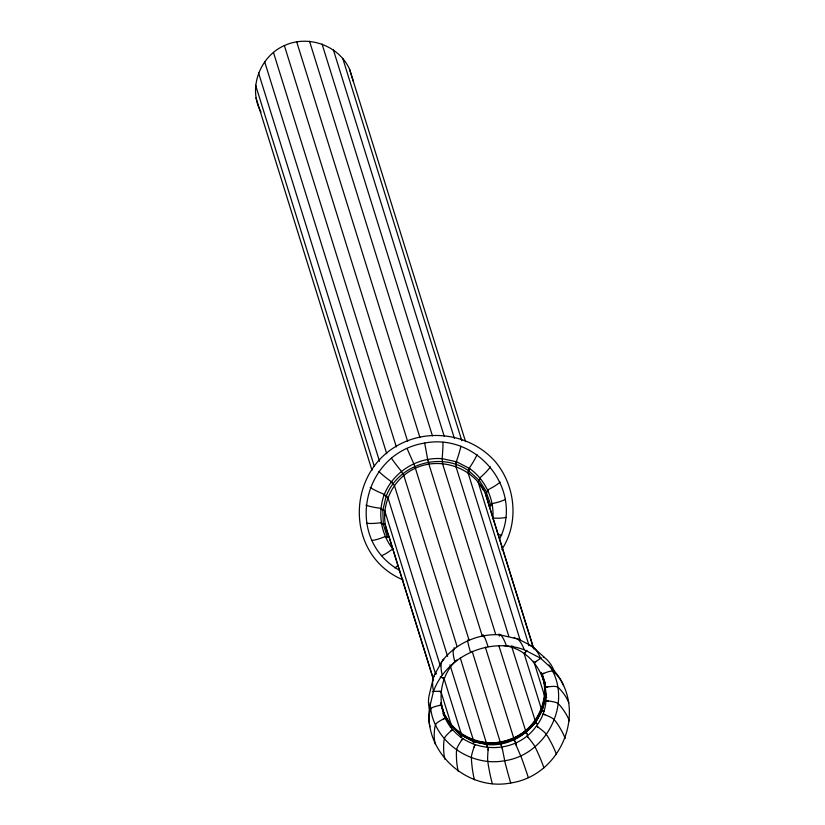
<?xml version="1.0" encoding="UTF-8"?>
<svg xmlns="http://www.w3.org/2000/svg" width="825" height="825" viewBox="0 0 825 825"><rect width="100%" height="100%" fill="white"/><g stroke="black" fill="none" stroke-linecap="round" stroke-linejoin="round"><path stroke-width="1.24" d="M533.6 648.316L485.327 493.35C473.622 467.744 440.859 456.4 415.511 468.157C390.039 479.469 377.211 511.665 389.101 537.116L387.399 537.518L383.285 524.153L382.841 510.159L386.131 496.423C397.97 464.228 441.004 450.976 468.899 470.962L468.033 472.746L520.132 640.004M486.647 743.81L460.298 657.968M442.355 461.938L442.355 458.69C417.687 456.699 393.257 471.683 384.202 494.763M486.709 744.325L486.832 743.562L500.682 742.985L513.965 738.901L525.834 731.435L526.35 732.218L525.752 731.589L535.394 721.328L535.848 721.71C521.771 740.963 495.382 749.079 472.921 741.067L473.323 739.881L449.955 664.857M487.07 746.192L487.276 744.562C516.924 747.491 545.583 722.298 545.469 692.392M486.75 744.14L486.832 743.562L473.086 740.499M261.071 112.076C247.655 88.481 259.885 56.327 284.367 45.571C308.024 34.609 338.601 45.189 349.522 69.094L465.537 441.571M399.207 570.137C343.427 538.374 362.608 452.873 424.627 443.056C477.603 432.764 524.432 490.308 499.476 539.282M384.141 494.897C377.458 513.222 380.913 534.291 393.226 549.45M516.378 638.746L517.048 638.437L531.908 646.119L545.067 658.041A868.684 158.864 -40 0 1 553.843 670.364C588.266 709.995 561.825 775.448 510.716 782.987C467.589 791.453 424.05 752.751 429.351 708.675A868.684 158.4 5.8 0 1 429.567 693.577L433.754 676.325L441.726 661.619L442.448 661.495M429.351 708.675L433.548 691.03A868.684 135.857 21 0 1 433.465 677.212L434.27 675.974M542.345 709.665L541.798 709.448L544.974 696.135L545.81 696.125M542.386 709.624L545.304 696.156L545.181 692.412M544.046 711.49A8.807 1.382 21 0 0 541.901 710.665L545.49 695.815L545.408 693.309M442.169 459.278L442.355 458.69L456.627 461.825L469.549 468.507M387.399 537.518L388.895 536.456A3.527 0.691 -24.7 0 1 385.811 536.724M455.998 464.939L456.72 461.887L456.215 462.371M486.286 492.267L490.937 505.653L490.163 506.096L489.308 506.282L485.327 493.35L486.832 492.288L479.335 480.47L468.961 470.993M468.476 738.983L472.993 741.314L473.333 740.592L460.793 734.147L460.505 734.652M473.096 741.139L473.333 740.592M500.363 634.972L517.636 638.932A868.684 105.002 -70.2 0 1 524.267 649.77L540.458 658.133L553.843 670.364M473.21 743.15L473.859 741.613L487.276 744.562A8.807 0.67 -85 0 0 487.059 746.852M442.478 461.526L442.478 463.516L495.722 634.477M501.806 549.502C519.152 523.091 515.687 486.544 495.897 462.371C473.756 436.404 435.146 428.299 404.147 442.19C345.83 467.744 343.293 554.637 403.023 579.893M433.548 691.03C446.903 655.927 489.06 636.921 524.267 649.77M536.425 722.432L535.25 721.545L541.984 709.16L545.181 695.764L545.098 693.268M535.92 721.947L542.51 709.417M456.153 464.753L455.895 466.465L508.757 636.199M460.793 734.147L461.185 733.6L443.943 678.263M460.783 734.755L461.113 734.281L450.625 724.866L443.272 713.274M449.161 723.298L450.502 725.412L460.732 734.755L461.113 734.281M456.72 659.979C440.973 674.355 436.91 698.765 445.459 718.049A11.426 2.238 -24.7 0 0 436.116 723.649L435.022 726.33A868.684 170.311 -24.7 0 0 435.218 743.964M535.642 721.524C519.286 744.449 485.1 750.936 461.752 735.003M468.353 471.415L468.899 470.962M450.563 725.433L451.141 724.433L440.798 691.226M526.03 731.692L514.109 739.097L501.889 742.851M530.97 646.284L532.651 646.697A868.684 136.589 -55.2 0 1 540.458 658.133M478.861 480.562L478.077 481.913L529.021 645.49M541.025 672.323C551.564 697.125 537.848 727.361 513.697 738.2C488.348 749.946 455.586 738.612 443.881 712.996L443.572 713.13C469.621 767.425 553.389 741.634 544.417 682.1L545.047 682.028M384.068 523.72L383.285 524.153L385.131 524.184L433.393 679.15M514.336 739.654L513.975 738.798L500.61 742.902L486.668 743.49M505.684 742.191L509.376 741.056M544.871 682.44L545.057 697.434A3.527 0.639 5.8 0 0 546.779 697.496M383.285 509.974L384.698 510.644L435.652 674.221M545.119 682.43L544.541 682.512L541.633 673.045M543.562 657.195L544.201 657.35M490.359 505.508L490.937 505.653M544.974 696.135L545.552 696.207M503.714 645.521C540.066 649.997 558.824 697.28 536.425 726C513.49 758.794 459.432 753.235 444.232 715.945M391.782 482.192L391.091 482.078L393.412 484.203M393.185 484.131L394.371 485.399L447.614 656.36M542.273 709.294L541.365 708.933L524.123 653.586M460.917 734.539L473.21 740.891M460.732 734.755L473.859 741.613A8.807 1.062 -70.2 0 0 473.076 743.768M401.352 471.457L403.012 474.045M536.786 723.587L535.384 722.679A8.807 1.052 35.9 0 1 537.25 724.02M535.394 721.328L511.479 645.923M469.673 468.579C485.512 479.975 494.484 499.352 492.824 518.801M467.827 472.075L469.652 473.746M460.412 737.22A8.807 1.382 -55.2 0 1 461.722 735.333L450.398 725.082L447.717 720.844M458.71 733.188L460.577 734.9M403.054 474.138L402.6 473.715L403.807 475.417L457.05 646.377M527.031 733.899L525.948 732.662A8.807 0.66 50.8 0 1 527.412 734.436M525.752 731.589L526.68 732.744M525.834 731.435L498.981 646.068M386.1 496.485L387.853 497.413L440.333 665.909M479.181 483.326L483.801 490.607M548.976 664.888C573.994 701.013 547.222 754.834 504.601 760.743C469.147 767.446 430.867 739.499 430.217 702.714M450.749 725.257L443.396 713.666L451.677 726.165A3.527 0.65 -40 0 1 450.285 727.186M444.355 715.543L446.366 718.73M447.15 720.112L443.118 713.759L443.706 713.542L440.798 704.076M467.961 639.788L467.992 640.272M483.037 634.693L483.574 636.807M467.744 640.571L467.692 641.015A868.684 21.821 65.5 0 0 470.436 652.008M413.933 464.135L413.655 463.619L414.923 466.651M414.831 466.476L469.147 640.334M514.295 739.592L513.965 738.901L514.573 740.252M514.934 741.407L514.233 739.922L516.11 744.078M516.192 745.222L515.274 743.253L521.379 757.505A868.684 21.821 65.5 0 1 528.309 777.573M513.975 738.798L485.347 647.182M413.407 462.907L407.034 448.47M489.308 506.282L533.744 648.955M533.785 661.268L544.51 695.702L545.738 695.887L545.655 693.371M342.757 58.42L461.825 440.725M333.382 49.861L454.369 438.312M322.049 44.003L444.19 436.147M309.53 41.25L432.434 435.847M482.336 636.281L428.33 462.32M296.68 41.786L419.966 437.611M284.367 45.571L407.653 441.396M472.158 651.245L500.765 743.707M273.436 52.357L396.34 446.954M264.629 61.679L386.76 453.812M258.545 72.889L379.531 461.34M255.606 85.233L374.292 466.311M256.008 97.876L372.013 470.343M389.101 537.116L433.537 679.79M440.818 703.158L443.881 712.996M542.18 673.716L544.139 680.058M541.19 672.757L544.624 683.894M349.522 69.094L353.234 81.17M440.808 702.972L444.417 714.728M500.94 744.449L500.682 742.985L500.796 743.748M428.35 462.526L427.721 459.35L427.742 459.886M501.425 746.243L501.043 743.985L501.301 745.604M502.425 749.461L502.085 747.316L505.065 762.527A868.684 23.007 80.2 0 0 510.716 782.987M483.759 636.364L483.718 635.467L484.007 635.993A868.684 23.007 80.2 0 1 488.029 646.604M544.748 682.048L544.902 687.039M384.532 511.211L384.687 516.141M569.394 720.916A868.684 158.4 5.8 0 0 559.494 704.942L557.05 702.869A11.426 2.083 5.8 0 0 546.088 700.755A8.807 1.609 5.8 0 0 548.336 700.899M568.827 702.859A868.684 170.156 -9.4 0 0 558.968 688.184L556.535 686.596A11.426 2.238 -9.4 0 0 545.665 687.215A8.807 1.722 -9.4 0 0 547.893 686.771M492.195 504.209A3.527 0.691 -9.4 0 1 490.813 505.23M505.993 517.368A20.14 3.671 5.8 0 1 492.649 518.079M505.426 499.311A20.14 3.939 -9.4 0 1 492.185 503.621M563.527 685.616A868.684 170.311 -24.7 0 0 554.049 672.189L551.76 671.055A11.426 2.238 -24.7 0 0 541.685 674.283A8.807 1.732 -24.7 0 0 543.737 673.283M487.585 490.432A3.527 0.691 -24.7 0 1 485.946 492.288M500.125 482.068A20.14 3.95 -24.7 0 1 487.936 489.813M541.643 657.876A11.426 2.093 -40 0 0 534.425 662.846A8.807 1.609 -40 0 0 536.167 661.351M479.913 478.325A3.527 0.65 -40 0 1 478.562 480.655M490.452 466.816A20.14 3.682 -40 0 1 480.191 477.603M526.917 650.347A11.426 1.794 -55.2 0 0 524.391 653.668A8.807 1.382 -55.2 0 0 525.7 651.781M528.691 644.738A8.807 1.382 -55.2 0 1 528.959 645.604M468.92 468.94A3.527 0.557 -55.2 0 1 468.353 471.323M477.067 454.585A20.14 3.166 -55.2 0 1 468.456 469.291M512.243 647.398A11.426 1.382 -70.2 0 1 512.758 646.068M514.161 637.869A8.807 1.062 -70.2 0 1 514.872 638.313M460.876 446.222A20.14 2.434 -70.2 0 1 455.895 462.804M506.385 645.831A868.684 66.258 -85 0 0 501.043 635.281L500.62 634.827C477.953 633.249 455.41 643.448 441.726 661.619L441.53 662.351A868.684 104.053 35.9 0 0 442.241 675.015M498.816 634.487A8.807 0.67 -85 0 1 499.331 636.147M442.994 442.293A20.14 1.537 -85 0 1 442.19 457.968M424.627 443.056A20.14 0.536 80.2 0 1 427.793 460.34M454.823 661.702A868.684 65.154 50.8 0 1 453.203 650.007L453.781 649.502A11.426 0.856 50.8 0 1 454.173 649.811M454.389 648.708A8.807 0.66 50.8 0 1 454.554 648.11M400.898 470.673A20.14 1.506 50.8 0 1 391.421 458.153M443.438 660.299A8.807 1.052 35.9 0 1 443.757 659.526M392.287 482.377A20.14 2.413 35.9 0 1 378.84 471.467M440.241 677.026A11.426 1.784 21 0 1 444.201 678.346A8.807 1.382 21 0 1 442.056 677.521M435.868 674.242A8.807 1.382 21 0 1 436.301 673.283M386.781 496.423A3.527 0.547 21 0 1 384.966 494.773M383.873 494.154A20.14 3.145 21 0 1 370.157 487.482M432.3 691.525A11.426 2.083 5.8 0 1 441.055 691.577A8.807 1.609 5.8 0 1 438.766 691.319M383.584 509.881A3.527 0.639 5.8 0 1 381.666 508.633M380.511 508.272A20.14 3.671 5.8 0 1 365.949 505.127M429.918 726.722A868.684 170.156 -9.4 0 1 430.103 710.335L431.341 708.108A11.426 2.238 -9.4 0 1 441.478 705.117A8.807 1.722 -9.4 0 1 439.22 705.447M384.017 523.658A3.527 0.691 -9.4 0 1 381.604 523.04M380.964 522.73A20.14 3.939 -9.4 0 1 366.517 523.184M445.459 718.049A8.807 1.732 -24.7 0 1 443.365 718.936M385.213 536.539A20.14 3.95 -24.7 0 1 371.827 540.427M444.902 759.227A868.684 158.864 -40 0 1 443.994 740.479L444.84 737.395A11.426 2.093 -40 0 1 452.719 729.496A8.807 1.609 -40 0 1 450.935 730.868M392.958 548.759A20.14 3.682 -40 0 1 381.501 555.679M458.287 771.447A868.684 136.589 -55.2 0 1 456.411 751.822L456.906 748.419A11.426 1.794 -55.2 0 1 462.753 738.664A8.807 1.382 -55.2 0 1 461.412 740.438M461.722 735.333A3.527 0.557 -55.2 0 1 460.659 736.663M397.815 565.373A20.14 3.166 -55.2 0 1 394.886 567.909M474.468 779.821A868.684 105.002 -70.2 0 1 471.436 759.588L471.498 755.958A11.426 1.382 -70.2 0 1 474.891 744.934A8.807 1.062 -70.2 0 1 474.076 746.986M492.36 783.75A868.684 66.258 -85 0 1 488.029 763.238L487.616 759.505A11.426 0.866 -85 0 1 488.307 747.883A8.807 0.67 -85 0 1 488.06 750.059M543.923 767.879A868.684 65.154 50.8 0 0 535.868 748.512L534.095 745.202A11.426 0.856 50.8 0 0 526.989 735.982A8.807 0.66 50.8 0 0 528.413 737.643M556.504 754.576A868.684 104.053 35.9 0 0 547.542 736.168L545.438 733.208A11.426 1.372 35.9 0 0 536.425 726A8.807 1.052 35.9 0 0 538.251 727.238M565.197 738.55A868.684 135.857 21 0 0 555.596 721.298L553.266 718.771A11.426 1.784 21 0 0 542.933 713.986A8.807 1.382 21 0 0 545.047 714.697M543.52 711.171A3.527 0.547 21 0 1 541.901 710.665M501.796 535.002A20.14 3.145 21 0 1 497.96 534.559"/></g></svg>
